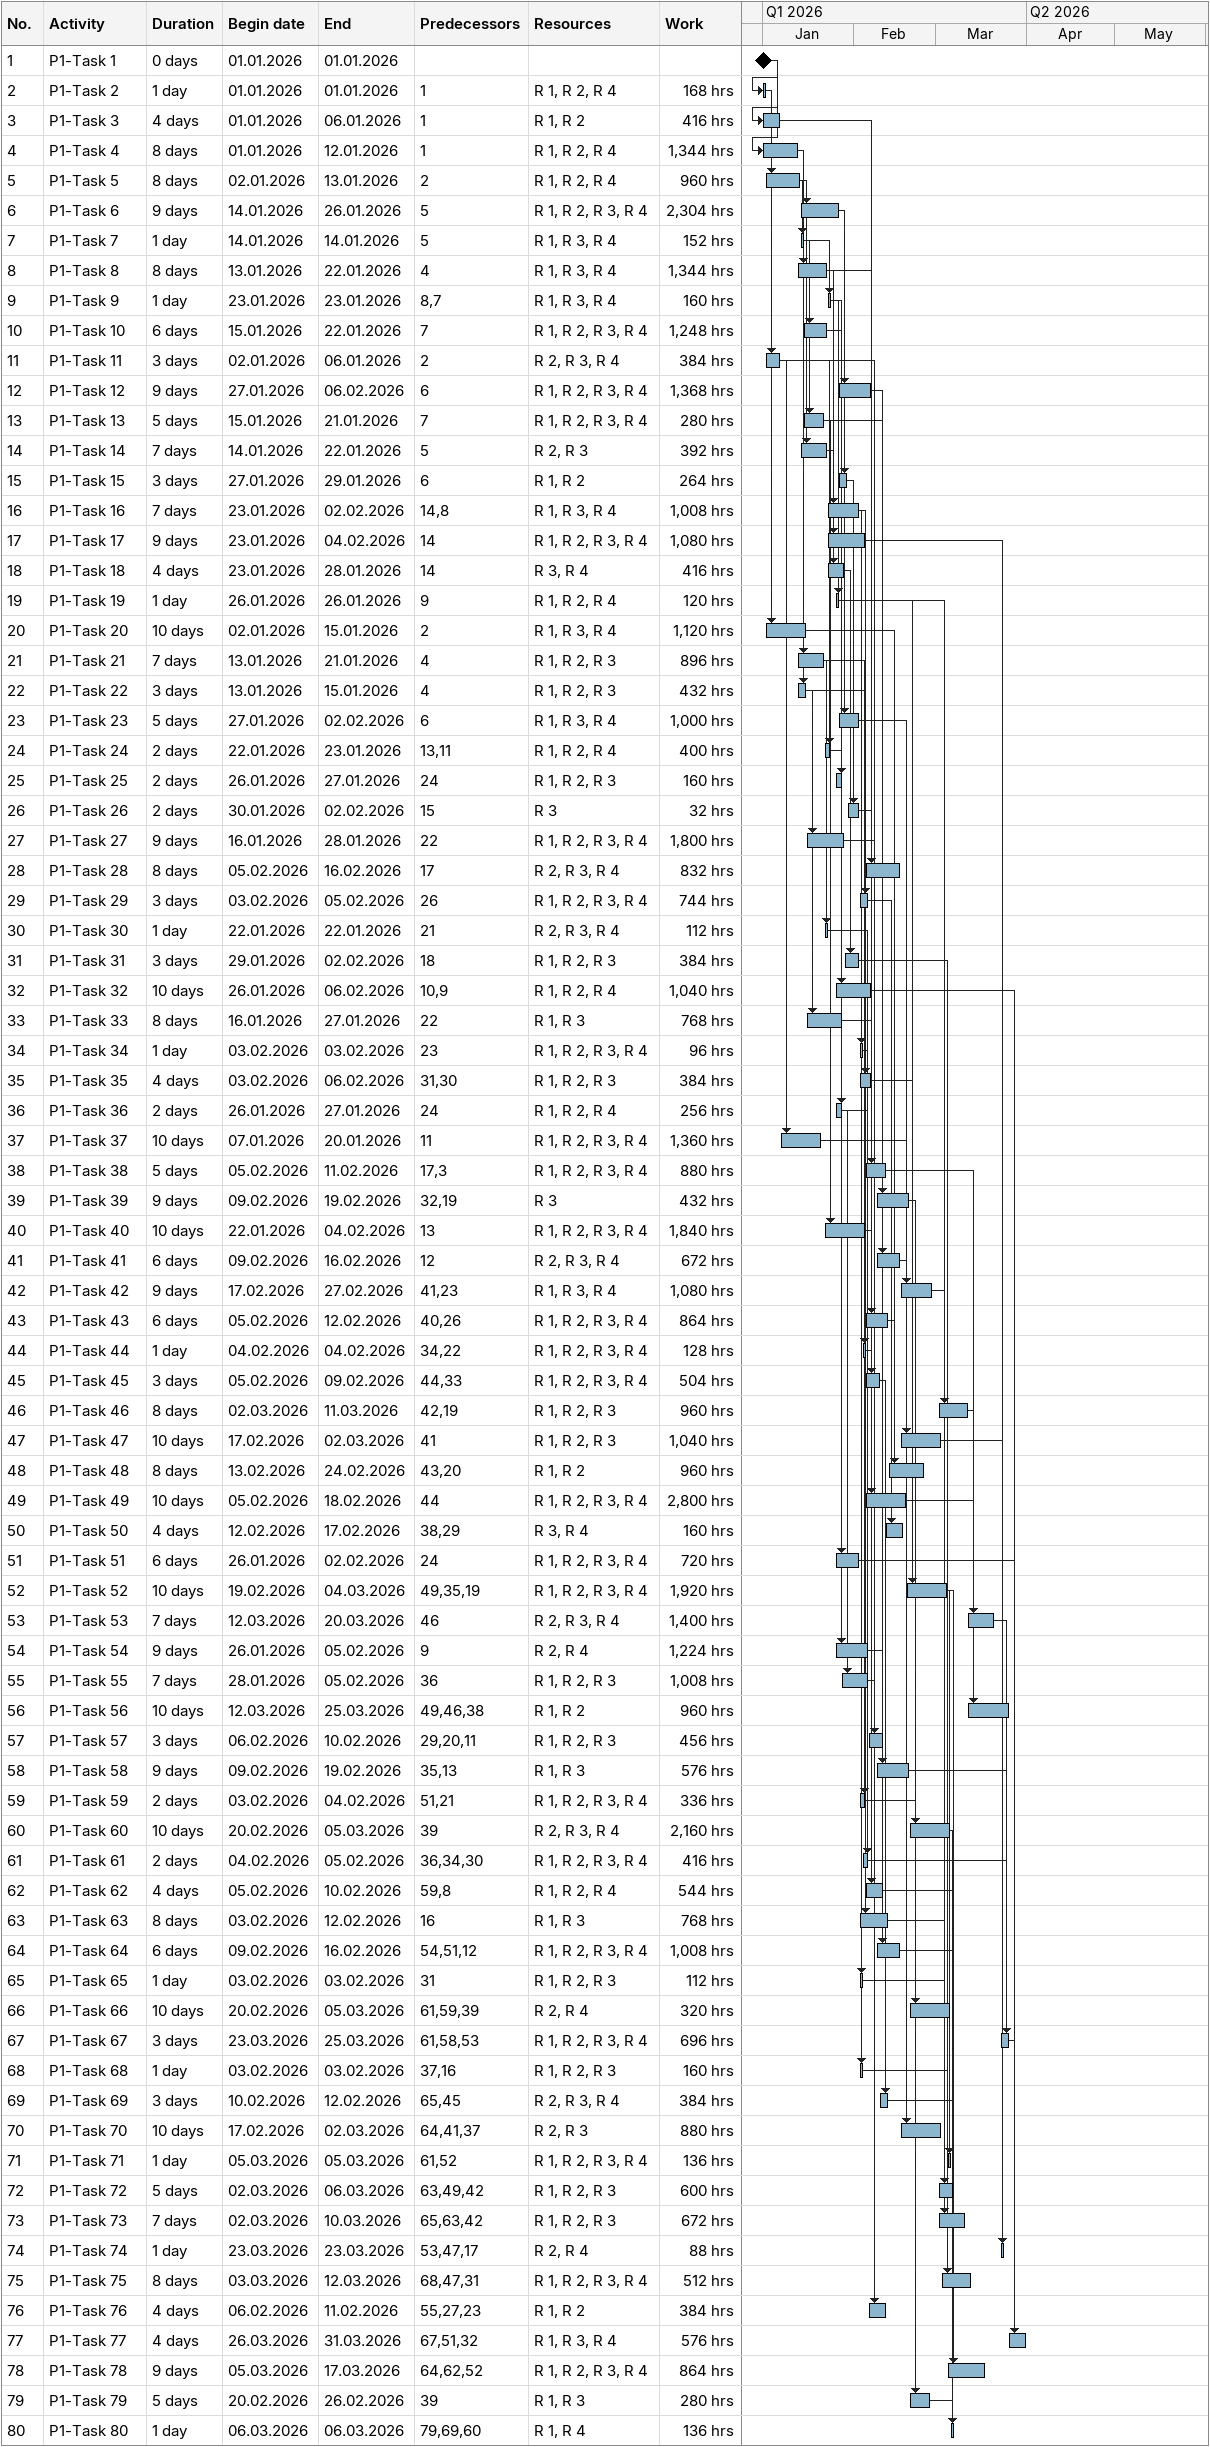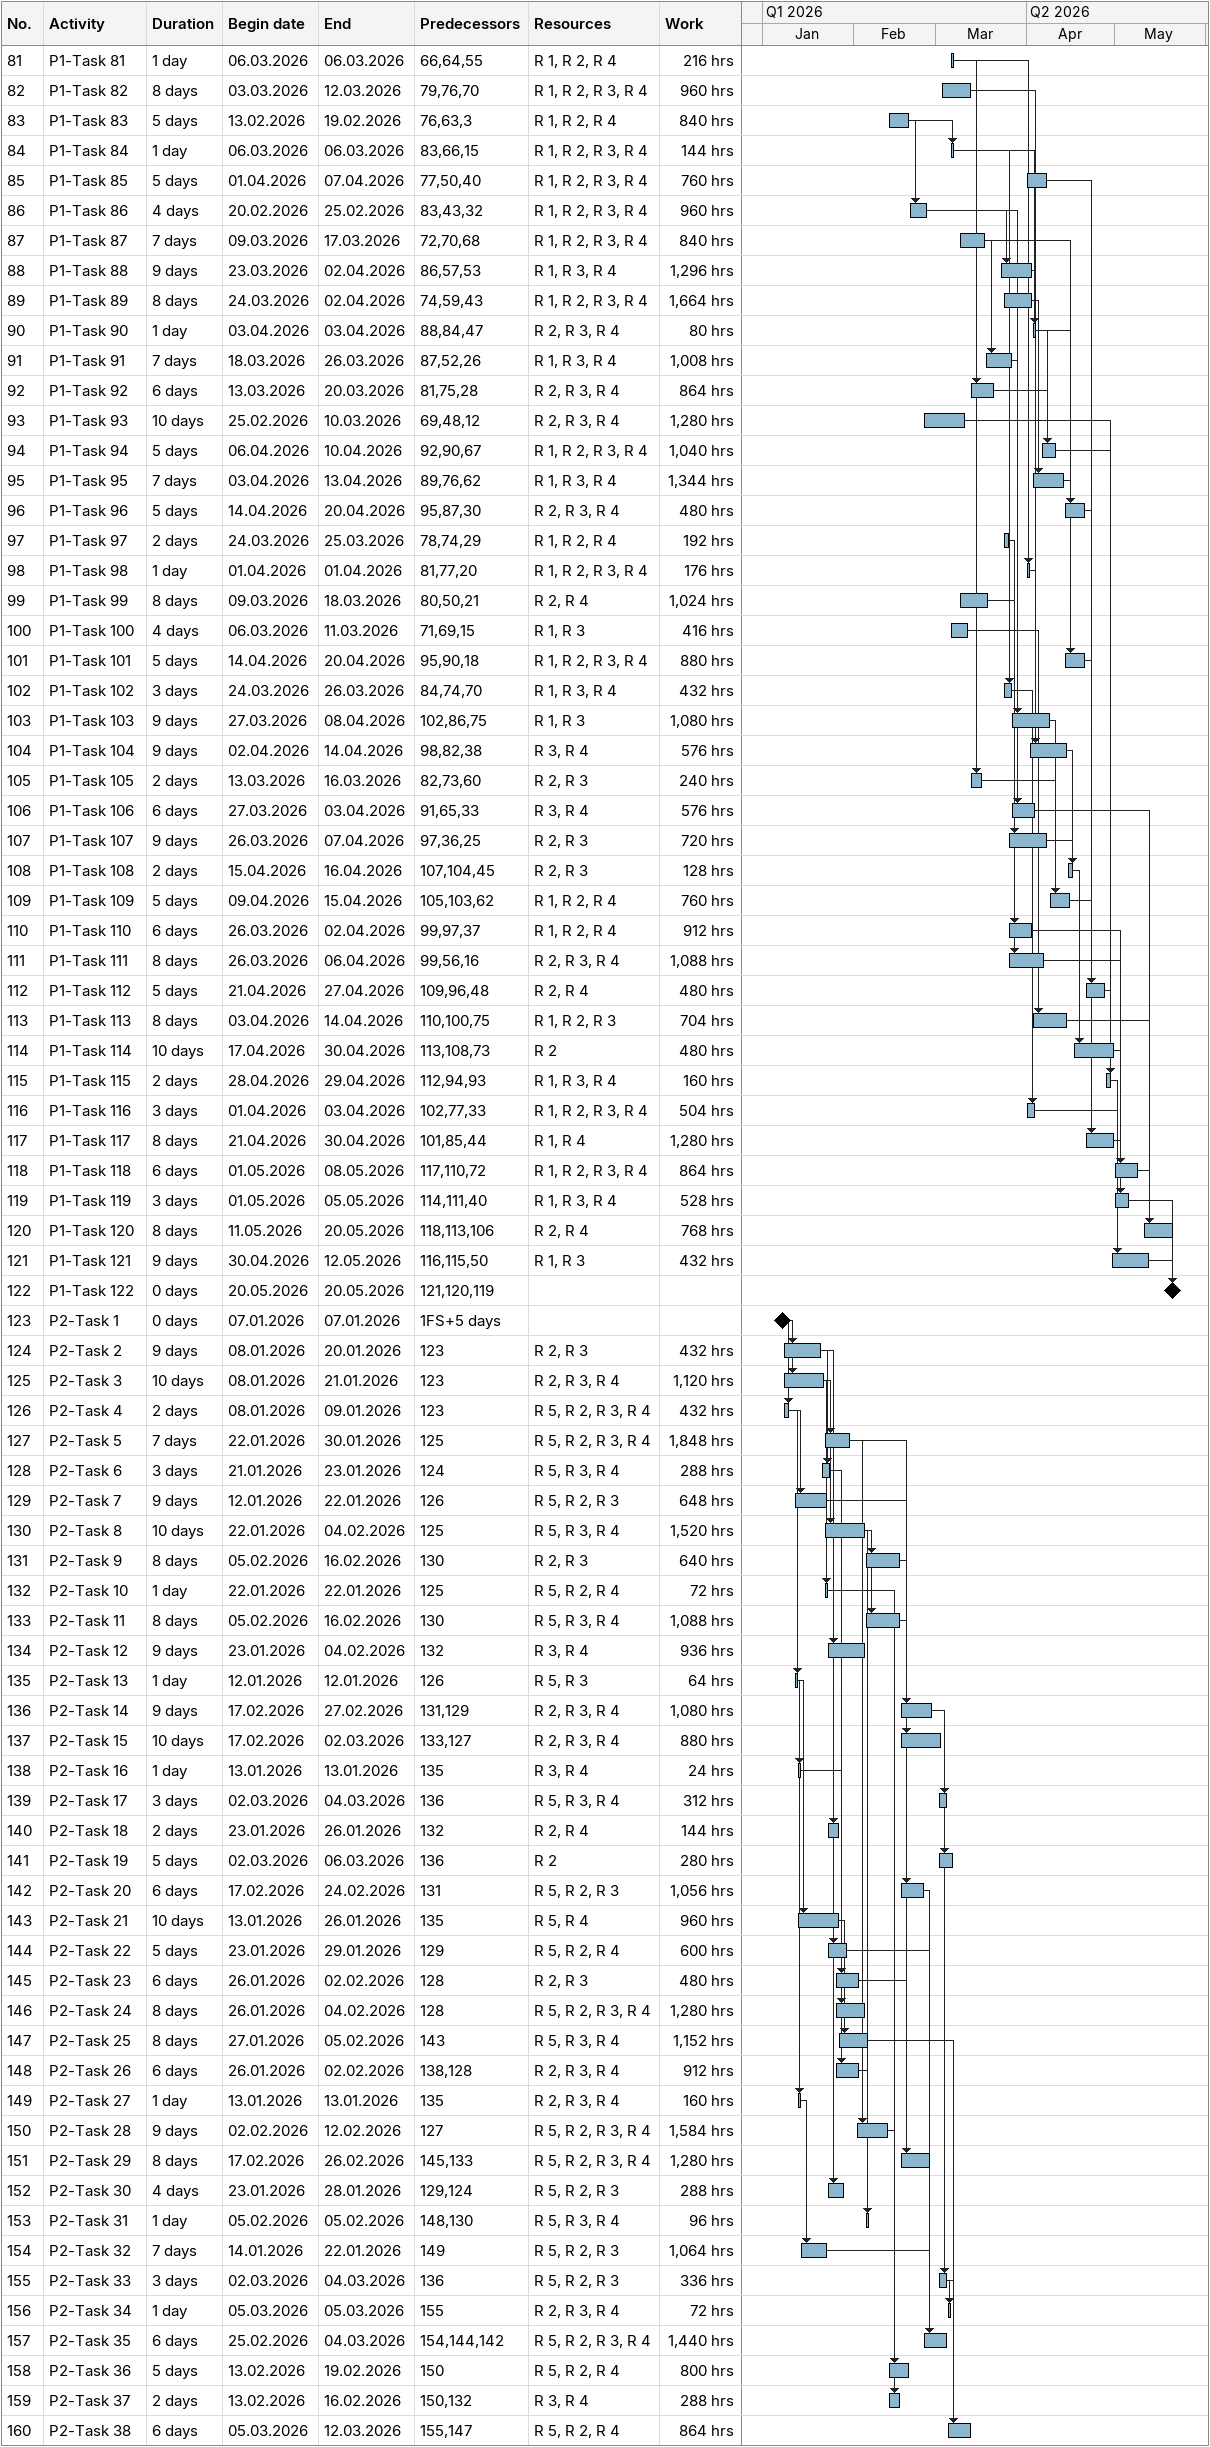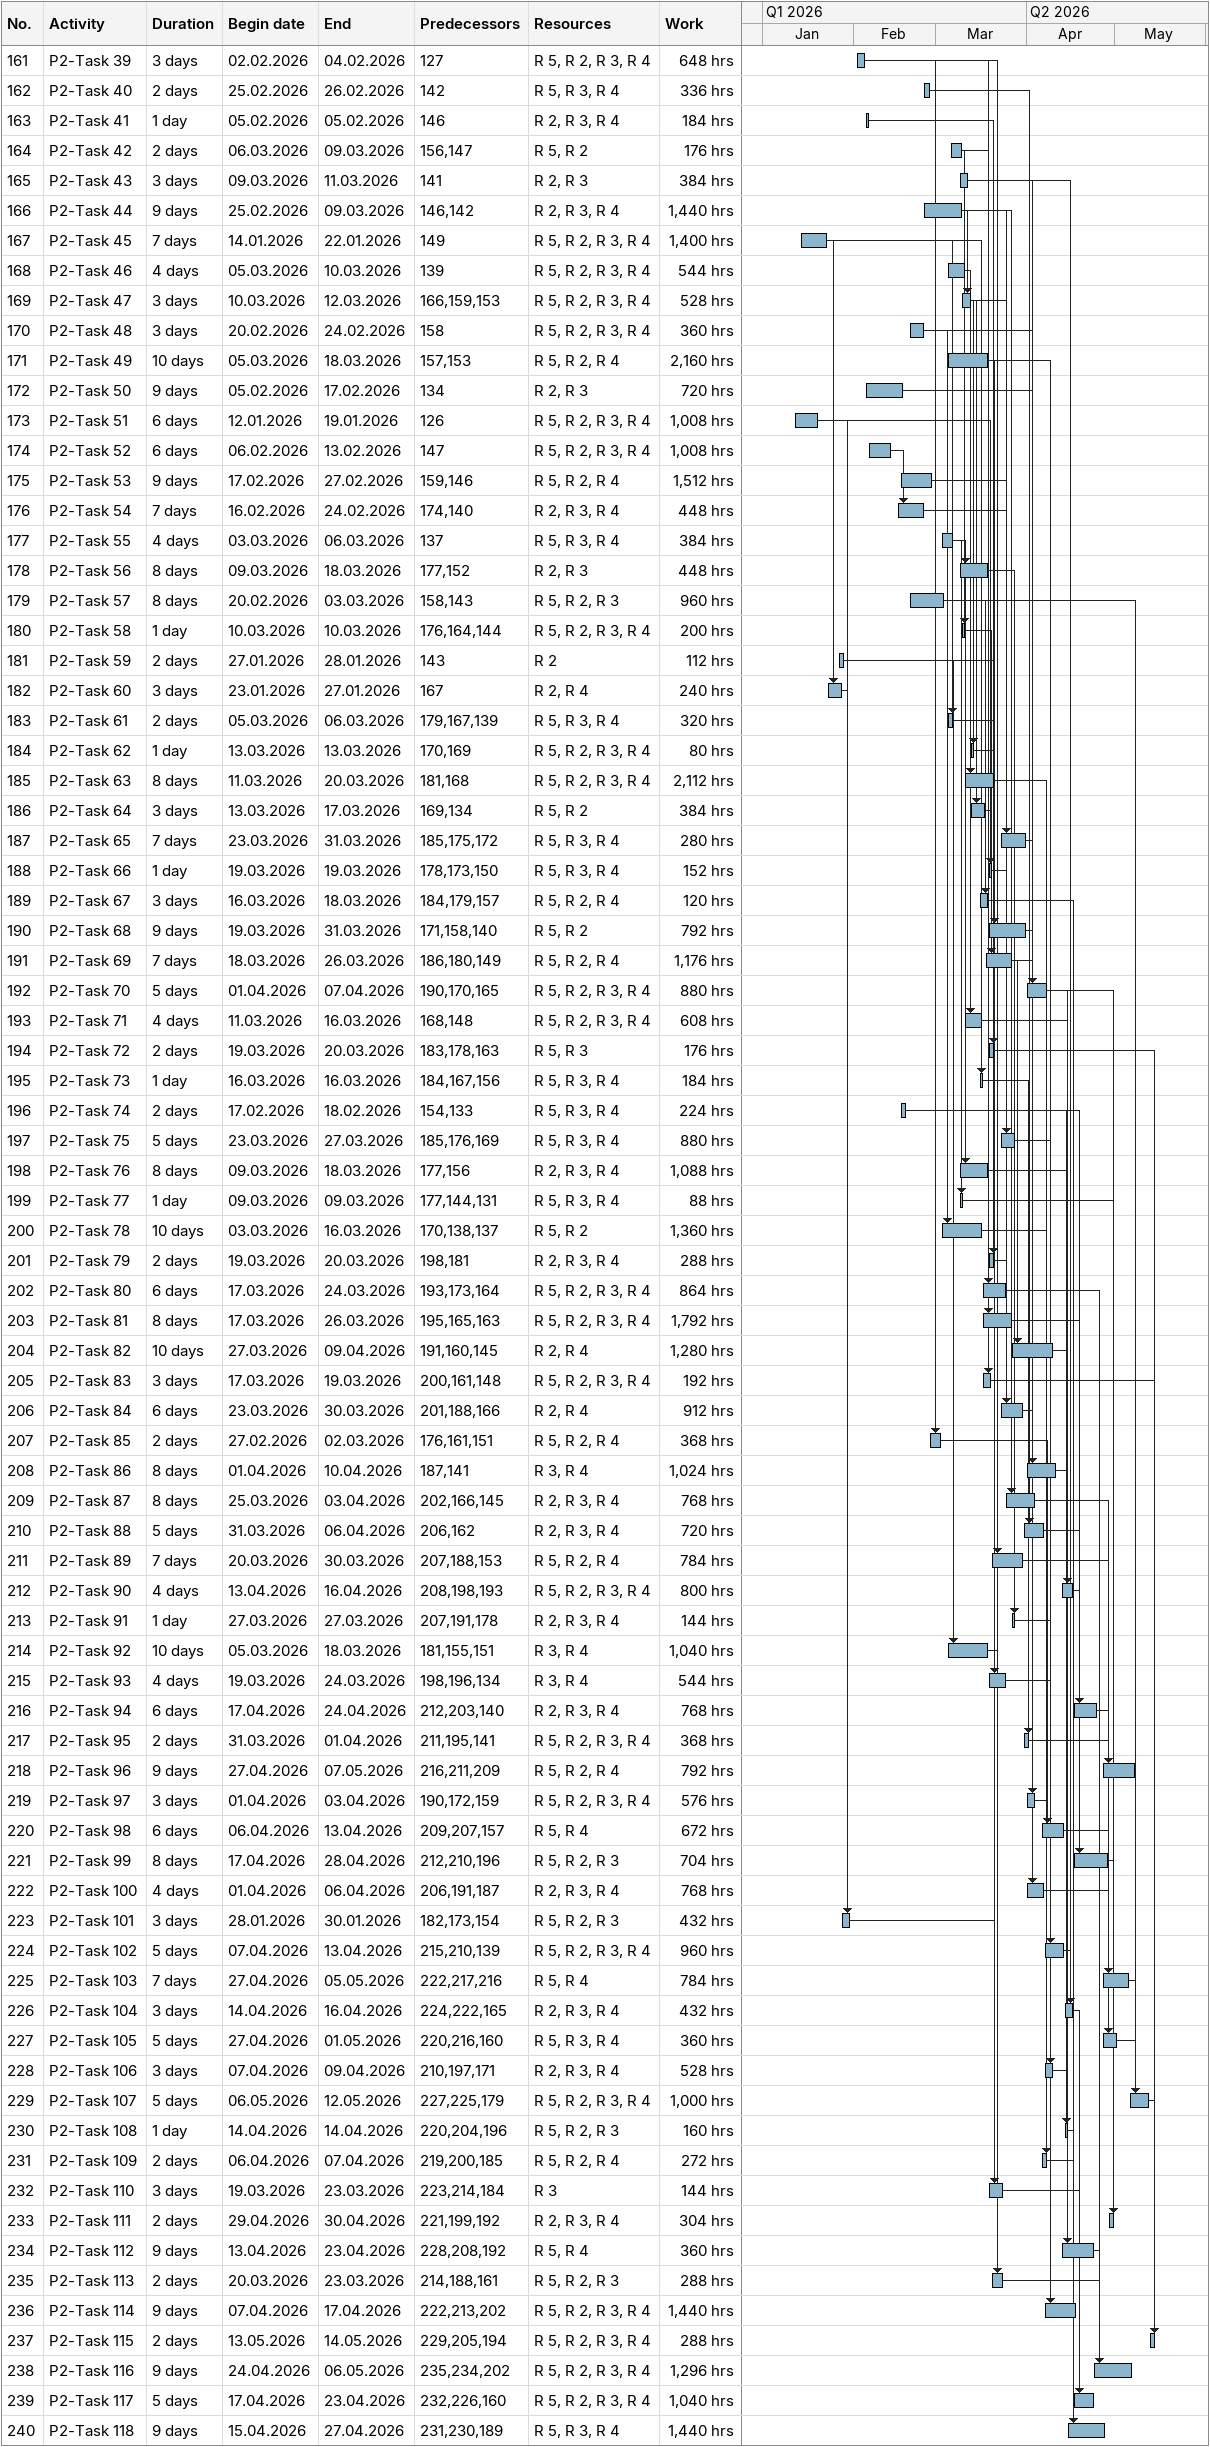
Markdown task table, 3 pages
| ID | Task | Duration | Start | Finish | Predecessors | Resources | Work (h) |
|---|---|---|---|---|---|---|---|
| 1 | P1-Task 1 | 0d | 2026-01-01 | 2026-01-01 |  |  |  |
| 2 | P1-Task 2 | 1d | 2026-01-01 | 2026-01-01 | 1 | R 1, R 2, R 4 | 168 |
| 3 | P1-Task 3 | 4d | 2026-01-01 | 2026-01-06 | 1 | R 1, R 2 | 416 |
| 4 | P1-Task 4 | 8d | 2026-01-01 | 2026-01-12 | 1 | R 1, R 2, R 4 | 1344 |
| 5 | P1-Task 5 | 8d | 2026-01-02 | 2026-01-13 | 2 | R 1, R 2, R 4 | 960 |
| 6 | P1-Task 6 | 9d | 2026-01-14 | 2026-01-26 | 5 | R 1, R 2, R 3, R 4 | 2304 |
| 7 | P1-Task 7 | 1d | 2026-01-14 | 2026-01-14 | 5 | R 1, R 3, R 4 | 152 |
| 8 | P1-Task 8 | 8d | 2026-01-13 | 2026-01-22 | 4 | R 1, R 3, R 4 | 1344 |
| 9 | P1-Task 9 | 1d | 2026-01-23 | 2026-01-23 | 8, 7 | R 1, R 3, R 4 | 160 |
| 10 | P1-Task 10 | 6d | 2026-01-15 | 2026-01-22 | 7 | R 1, R 2, R 3, R 4 | 1248 |
| 11 | P1-Task 11 | 3d | 2026-01-02 | 2026-01-06 | 2 | R 2, R 3, R 4 | 384 |
| 12 | P1-Task 12 | 9d | 2026-01-27 | 2026-02-06 | 6 | R 1, R 2, R 3, R 4 | 1368 |
| 13 | P1-Task 13 | 5d | 2026-01-15 | 2026-01-21 | 7 | R 1, R 2, R 3, R 4 | 280 |
| 14 | P1-Task 14 | 7d | 2026-01-14 | 2026-01-22 | 5 | R 2, R 3 | 392 |
| 15 | P1-Task 15 | 3d | 2026-01-27 | 2026-01-29 | 6 | R 1, R 2 | 264 |
| 16 | P1-Task 16 | 7d | 2026-01-23 | 2026-02-02 | 14, 8 | R 1, R 3, R 4 | 1008 |
| 17 | P1-Task 17 | 9d | 2026-01-23 | 2026-02-04 | 14 | R 1, R 2, R 3, R 4 | 1080 |
| 18 | P1-Task 18 | 4d | 2026-01-23 | 2026-01-28 | 14 | R 3, R 4 | 416 |
| 19 | P1-Task 19 | 1d | 2026-01-26 | 2026-01-26 | 9 | R 1, R 2, R 4 | 120 |
| 20 | P1-Task 20 | 10d | 2026-01-02 | 2026-01-15 | 2 | R 1, R 3, R 4 | 1120 |
| 21 | P1-Task 21 | 7d | 2026-01-13 | 2026-01-21 | 4 | R 1, R 2, R 3 | 896 |
| 22 | P1-Task 22 | 3d | 2026-01-13 | 2026-01-15 | 4 | R 1, R 2, R 3 | 432 |
| 23 | P1-Task 23 | 5d | 2026-01-27 | 2026-02-02 | 6 | R 1, R 3, R 4 | 1000 |
| 24 | P1-Task 24 | 2d | 2026-01-22 | 2026-01-23 | 13, 11 | R 1, R 2, R 4 | 400 |
| 25 | P1-Task 25 | 2d | 2026-01-26 | 2026-01-27 | 24 | R 1, R 2, R 3 | 160 |
| 26 | P1-Task 26 | 2d | 2026-01-30 | 2026-02-02 | 15 | R 3 | 32 |
| 27 | P1-Task 27 | 9d | 2026-01-16 | 2026-01-28 | 22 | R 1, R 2, R 3, R 4 | 1800 |
| 28 | P1-Task 28 | 8d | 2026-02-05 | 2026-02-16 | 17 | R 2, R 3, R 4 | 832 |
| 29 | P1-Task 29 | 3d | 2026-02-03 | 2026-02-05 | 26 | R 1, R 2, R 3, R 4 | 744 |
| 30 | P1-Task 30 | 1d | 2026-01-22 | 2026-01-22 | 21 | R 2, R 3, R 4 | 112 |
| 31 | P1-Task 31 | 3d | 2026-01-29 | 2026-02-02 | 18 | R 1, R 2, R 3 | 384 |
| 32 | P1-Task 32 | 10d | 2026-01-26 | 2026-02-06 | 10, 9 | R 1, R 2, R 4 | 1040 |
| 33 | P1-Task 33 | 8d | 2026-01-16 | 2026-01-27 | 22 | R 1, R 3 | 768 |
| 34 | P1-Task 34 | 1d | 2026-02-03 | 2026-02-03 | 23 | R 1, R 2, R 3, R 4 | 96 |
| 35 | P1-Task 35 | 4d | 2026-02-03 | 2026-02-06 | 31, 30 | R 1, R 2, R 3 | 384 |
| 36 | P1-Task 36 | 2d | 2026-01-26 | 2026-01-27 | 24 | R 1, R 2, R 4 | 256 |
| 37 | P1-Task 37 | 10d | 2026-01-07 | 2026-01-20 | 11 | R 1, R 2, R 3, R 4 | 1360 |
| 38 | P1-Task 38 | 5d | 2026-02-05 | 2026-02-11 | 17, 3 | R 1, R 2, R 3, R 4 | 880 |
| 39 | P1-Task 39 | 9d | 2026-02-09 | 2026-02-19 | 32, 19 | R 3 | 432 |
| 40 | P1-Task 40 | 10d | 2026-01-22 | 2026-02-04 | 13 | R 1, R 2, R 3, R 4 | 1840 |
| 41 | P1-Task 41 | 6d | 2026-02-09 | 2026-02-16 | 12 | R 2, R 3, R 4 | 672 |
| 42 | P1-Task 42 | 9d | 2026-02-17 | 2026-02-27 | 41, 23 | R 1, R 3, R 4 | 1080 |
| 43 | P1-Task 43 | 6d | 2026-02-05 | 2026-02-12 | 40, 26 | R 1, R 2, R 3, R 4 | 864 |
| 44 | P1-Task 44 | 1d | 2026-02-04 | 2026-02-04 | 34, 22 | R 1, R 2, R 3, R 4 | 128 |
| 45 | P1-Task 45 | 3d | 2026-02-05 | 2026-02-09 | 44, 33 | R 1, R 2, R 3, R 4 | 504 |
| 46 | P1-Task 46 | 8d | 2026-03-02 | 2026-03-11 | 42, 19 | R 1, R 2, R 3 | 960 |
| 47 | P1-Task 47 | 10d | 2026-02-17 | 2026-03-02 | 41 | R 1, R 2, R 3 | 1040 |
| 48 | P1-Task 48 | 8d | 2026-02-13 | 2026-02-24 | 43, 20 | R 1, R 2 | 960 |
| 49 | P1-Task 49 | 10d | 2026-02-05 | 2026-02-18 | 44 | R 1, R 2, R 3, R 4 | 2800 |
| 50 | P1-Task 50 | 4d | 2026-02-12 | 2026-02-17 | 38, 29 | R 3, R 4 | 160 |
| 51 | P1-Task 51 | 6d | 2026-01-26 | 2026-02-02 | 24 | R 1, R 2, R 3, R 4 | 720 |
| 52 | P1-Task 52 | 10d | 2026-02-19 | 2026-03-04 | 49, 35, 19 | R 1, R 2, R 3, R 4 | 1920 |
| 53 | P1-Task 53 | 7d | 2026-03-12 | 2026-03-20 | 46 | R 2, R 3, R 4 | 1400 |
| 54 | P1-Task 54 | 9d | 2026-01-26 | 2026-02-05 | 9 | R 2, R 4 | 1224 |
| 55 | P1-Task 55 | 7d | 2026-01-28 | 2026-02-05 | 36 | R 1, R 2, R 3 | 1008 |
| 56 | P1-Task 56 | 10d | 2026-03-12 | 2026-03-25 | 49, 46, 38 | R 1, R 2 | 960 |
| 57 | P1-Task 57 | 3d | 2026-02-06 | 2026-02-10 | 29, 20, 11 | R 1, R 2, R 3 | 456 |
| 58 | P1-Task 58 | 9d | 2026-02-09 | 2026-02-19 | 35, 13 | R 1, R 3 | 576 |
| 59 | P1-Task 59 | 2d | 2026-02-03 | 2026-02-04 | 51, 21 | R 1, R 2, R 3, R 4 | 336 |
| 60 | P1-Task 60 | 10d | 2026-02-20 | 2026-03-05 | 39 | R 2, R 3, R 4 | 2160 |
| 61 | P1-Task 61 | 2d | 2026-02-04 | 2026-02-05 | 36, 34, 30 | R 1, R 2, R 3, R 4 | 416 |
| 62 | P1-Task 62 | 4d | 2026-02-05 | 2026-02-10 | 59, 8 | R 1, R 2, R 4 | 544 |
| 63 | P1-Task 63 | 8d | 2026-02-03 | 2026-02-12 | 16 | R 1, R 3 | 768 |
| 64 | P1-Task 64 | 6d | 2026-02-09 | 2026-02-16 | 54, 51, 12 | R 1, R 2, R 3, R 4 | 1008 |
| 65 | P1-Task 65 | 1d | 2026-02-03 | 2026-02-03 | 31 | R 1, R 2, R 3 | 112 |
| 66 | P1-Task 66 | 10d | 2026-02-20 | 2026-03-05 | 61, 59, 39 | R 2, R 4 | 320 |
| 67 | P1-Task 67 | 3d | 2026-03-23 | 2026-03-25 | 61, 58, 53 | R 1, R 2, R 3, R 4 | 696 |
| 68 | P1-Task 68 | 1d | 2026-02-03 | 2026-02-03 | 37, 16 | R 1, R 2, R 3 | 160 |
| 69 | P1-Task 69 | 3d | 2026-02-10 | 2026-02-12 | 65, 45 | R 2, R 3, R 4 | 384 |
| 70 | P1-Task 70 | 10d | 2026-02-17 | 2026-03-02 | 64, 41, 37 | R 2, R 3 | 880 |
| 71 | P1-Task 71 | 1d | 2026-03-05 | 2026-03-05 | 61, 52 | R 1, R 2, R 3, R 4 | 136 |
| 72 | P1-Task 72 | 5d | 2026-03-02 | 2026-03-06 | 63, 49, 42 | R 1, R 2, R 3 | 600 |
| 73 | P1-Task 73 | 7d | 2026-03-02 | 2026-03-10 | 65, 63, 42 | R 1, R 2, R 3 | 672 |
| 74 | P1-Task 74 | 1d | 2026-03-23 | 2026-03-23 | 53, 47, 17 | R 2, R 4 | 88 |
| 75 | P1-Task 75 | 8d | 2026-03-03 | 2026-03-12 | 68, 47, 31 | R 1, R 2, R 3, R 4 | 512 |
| 76 | P1-Task 76 | 4d | 2026-02-06 | 2026-02-11 | 55, 27, 23 | R 1, R 2 | 384 |
| 77 | P1-Task 77 | 4d | 2026-03-26 | 2026-03-31 | 67, 51, 32 | R 1, R 3, R 4 | 576 |
| 78 | P1-Task 78 | 9d | 2026-03-05 | 2026-03-17 | 64, 62, 52 | R 1, R 2, R 3, R 4 | 864 |
| 79 | P1-Task 79 | 5d | 2026-02-20 | 2026-02-26 | 39 | R 1, R 3 | 280 |
| 80 | P1-Task 80 | 1d | 2026-03-06 | 2026-03-06 | 79, 69, 60 | R 1, R 4 | 136 |
| 81 | P1-Task 81 | 1d | 2026-03-06 | 2026-03-06 | 66, 64, 55 | R 1, R 2, R 4 | 216 |
| 82 | P1-Task 82 | 8d | 2026-03-03 | 2026-03-12 | 79, 76, 70 | R 1, R 2, R 3, R 4 | 960 |
| 83 | P1-Task 83 | 5d | 2026-02-13 | 2026-02-19 | 76, 63, 3 | R 1, R 2, R 4 | 840 |
| 84 | P1-Task 84 | 1d | 2026-03-06 | 2026-03-06 | 83, 66, 15 | R 1, R 2, R 3, R 4 | 144 |
| 85 | P1-Task 85 | 5d | 2026-04-01 | 2026-04-07 | 77, 50, 40 | R 1, R 2, R 3, R 4 | 760 |
| 86 | P1-Task 86 | 4d | 2026-02-20 | 2026-02-25 | 83, 43, 32 | R 1, R 2, R 3, R 4 | 960 |
| 87 | P1-Task 87 | 7d | 2026-03-09 | 2026-03-17 | 72, 70, 68 | R 1, R 2, R 3, R 4 | 840 |
| 88 | P1-Task 88 | 9d | 2026-03-23 | 2026-04-02 | 86, 57, 53 | R 1, R 3, R 4 | 1296 |
| 89 | P1-Task 89 | 8d | 2026-03-24 | 2026-04-02 | 74, 59, 43 | R 1, R 2, R 3, R 4 | 1664 |
| 90 | P1-Task 90 | 1d | 2026-04-03 | 2026-04-03 | 88, 84, 47 | R 2, R 3, R 4 | 80 |
| 91 | P1-Task 91 | 7d | 2026-03-18 | 2026-03-26 | 87, 52, 26 | R 1, R 3, R 4 | 1008 |
| 92 | P1-Task 92 | 6d | 2026-03-13 | 2026-03-20 | 81, 75, 28 | R 2, R 3, R 4 | 864 |
| 93 | P1-Task 93 | 10d | 2026-02-25 | 2026-03-10 | 69, 48, 12 | R 2, R 3, R 4 | 1280 |
| 94 | P1-Task 94 | 5d | 2026-04-06 | 2026-04-10 | 92, 90, 67 | R 1, R 2, R 3, R 4 | 1040 |
| 95 | P1-Task 95 | 7d | 2026-04-03 | 2026-04-13 | 89, 76, 62 | R 1, R 3, R 4 | 1344 |
| 96 | P1-Task 96 | 5d | 2026-04-14 | 2026-04-20 | 95, 87, 30 | R 2, R 3, R 4 | 480 |
| 97 | P1-Task 97 | 2d | 2026-03-24 | 2026-03-25 | 78, 74, 29 | R 1, R 2, R 4 | 192 |
| 98 | P1-Task 98 | 1d | 2026-04-01 | 2026-04-01 | 81, 77, 20 | R 1, R 2, R 3, R 4 | 176 |
| 99 | P1-Task 99 | 8d | 2026-03-09 | 2026-03-18 | 80, 50, 21 | R 2, R 4 | 1024 |
| 100 | P1-Task 100 | 4d | 2026-03-06 | 2026-03-11 | 71, 69, 15 | R 1, R 3 | 416 |
| 101 | P1-Task 101 | 5d | 2026-04-14 | 2026-04-20 | 95, 90, 18 | R 1, R 2, R 3, R 4 | 880 |
| 102 | P1-Task 102 | 3d | 2026-03-24 | 2026-03-26 | 84, 74, 70 | R 1, R 3, R 4 | 432 |
| 103 | P1-Task 103 | 9d | 2026-03-27 | 2026-04-08 | 102, 86, 75 | R 1, R 3 | 1080 |
| 104 | P1-Task 104 | 9d | 2026-04-02 | 2026-04-14 | 98, 82, 38 | R 3, R 4 | 576 |
| 105 | P1-Task 105 | 2d | 2026-03-13 | 2026-03-16 | 82, 73, 60 | R 2, R 3 | 240 |
| 106 | P1-Task 106 | 6d | 2026-03-27 | 2026-04-03 | 91, 65, 33 | R 3, R 4 | 576 |
| 107 | P1-Task 107 | 9d | 2026-03-26 | 2026-04-07 | 97, 36, 25 | R 2, R 3 | 720 |
| 108 | P1-Task 108 | 2d | 2026-04-15 | 2026-04-16 | 107, 104, 45 | R 2, R 3 | 128 |
| 109 | P1-Task 109 | 5d | 2026-04-09 | 2026-04-15 | 105, 103, 62 | R 1, R 2, R 4 | 760 |
| 110 | P1-Task 110 | 6d | 2026-03-26 | 2026-04-02 | 99, 97, 37 | R 1, R 2, R 4 | 912 |
| 111 | P1-Task 111 | 8d | 2026-03-26 | 2026-04-06 | 99, 56, 16 | R 2, R 3, R 4 | 1088 |
| 112 | P1-Task 112 | 5d | 2026-04-21 | 2026-04-27 | 109, 96, 48 | R 2, R 4 | 480 |
| 113 | P1-Task 113 | 8d | 2026-04-03 | 2026-04-14 | 110, 100, 75 | R 1, R 2, R 3 | 704 |
| 114 | P1-Task 114 | 10d | 2026-04-17 | 2026-04-30 | 113, 108, 73 | R 2 | 480 |
| 115 | P1-Task 115 | 2d | 2026-04-28 | 2026-04-29 | 112, 94, 93 | R 1, R 3, R 4 | 160 |
| 116 | P1-Task 116 | 3d | 2026-04-01 | 2026-04-03 | 102, 77, 33 | R 1, R 2, R 3, R 4 | 504 |
| 117 | P1-Task 117 | 8d | 2026-04-21 | 2026-04-30 | 101, 85, 44 | R 1, R 4 | 1280 |
| 118 | P1-Task 118 | 6d | 2026-05-01 | 2026-05-08 | 117, 110, 72 | R 1, R 2, R 3, R 4 | 864 |
| 119 | P1-Task 119 | 3d | 2026-05-01 | 2026-05-05 | 114, 111, 40 | R 1, R 3, R 4 | 528 |
| 120 | P1-Task 120 | 8d | 2026-05-11 | 2026-05-20 | 118, 113, 106 | R 2, R 4 | 768 |
| 121 | P1-Task 121 | 9d | 2026-04-30 | 2026-05-12 | 116, 115, 50 | R 1, R 3 | 432 |
| 122 | P1-Task 122 | 0d | 2026-05-20 | 2026-05-20 | 121, 120, 119 |  |  |
| 123 | P2-Task 1 | 0d | 2026-01-07 | 2026-01-07 | 1FS+5d |  |  |
| 124 | P2-Task 2 | 9d | 2026-01-08 | 2026-01-20 | 123 | R 2, R 3 | 432 |
| 125 | P2-Task 3 | 10d | 2026-01-08 | 2026-01-21 | 123 | R 2, R 3, R 4 | 1120 |
| 126 | P2-Task 4 | 2d | 2026-01-08 | 2026-01-09 | 123 | R 5, R 2, R 3, R 4 | 432 |
| 127 | P2-Task 5 | 7d | 2026-01-22 | 2026-01-30 | 125 | R 5, R 2, R 3, R 4 | 1848 |
| 128 | P2-Task 6 | 3d | 2026-01-21 | 2026-01-23 | 124 | R 5, R 3, R 4 | 288 |
| 129 | P2-Task 7 | 9d | 2026-01-12 | 2026-01-22 | 126 | R 5, R 2, R 3 | 648 |
| 130 | P2-Task 8 | 10d | 2026-01-22 | 2026-02-04 | 125 | R 5, R 3, R 4 | 1520 |
| 131 | P2-Task 9 | 8d | 2026-02-05 | 2026-02-16 | 130 | R 2, R 3 | 640 |
| 132 | P2-Task 10 | 1d | 2026-01-22 | 2026-01-22 | 125 | R 5, R 2, R 4 | 72 |
| 133 | P2-Task 11 | 8d | 2026-02-05 | 2026-02-16 | 130 | R 5, R 3, R 4 | 1088 |
| 134 | P2-Task 12 | 9d | 2026-01-23 | 2026-02-04 | 132 | R 3, R 4 | 936 |
| 135 | P2-Task 13 | 1d | 2026-01-12 | 2026-01-12 | 126 | R 5, R 3 | 64 |
| 136 | P2-Task 14 | 9d | 2026-02-17 | 2026-02-27 | 131, 129 | R 2, R 3, R 4 | 1080 |
| 137 | P2-Task 15 | 10d | 2026-02-17 | 2026-03-02 | 133, 127 | R 2, R 3, R 4 | 880 |
| 138 | P2-Task 16 | 1d | 2026-01-13 | 2026-01-13 | 135 | R 3, R 4 | 24 |
| 139 | P2-Task 17 | 3d | 2026-03-02 | 2026-03-04 | 136 | R 5, R 3, R 4 | 312 |
| 140 | P2-Task 18 | 2d | 2026-01-23 | 2026-01-26 | 132 | R 2, R 4 | 144 |
| 141 | P2-Task 19 | 5d | 2026-03-02 | 2026-03-06 | 136 | R 2 | 280 |
| 142 | P2-Task 20 | 6d | 2026-02-17 | 2026-02-24 | 131 | R 5, R 2, R 3 | 1056 |
| 143 | P2-Task 21 | 10d | 2026-01-13 | 2026-01-26 | 135 | R 5, R 4 | 960 |
| 144 | P2-Task 22 | 5d | 2026-01-23 | 2026-01-29 | 129 | R 5, R 2, R 4 | 600 |
| 145 | P2-Task 23 | 6d | 2026-01-26 | 2026-02-02 | 128 | R 2, R 3 | 480 |
| 146 | P2-Task 24 | 8d | 2026-01-26 | 2026-02-04 | 128 | R 5, R 2, R 3, R 4 | 1280 |
| 147 | P2-Task 25 | 8d | 2026-01-27 | 2026-02-05 | 143 | R 5, R 3, R 4 | 1152 |
| 148 | P2-Task 26 | 6d | 2026-01-26 | 2026-02-02 | 138, 128 | R 2, R 3, R 4 | 912 |
| 149 | P2-Task 27 | 1d | 2026-01-13 | 2026-01-13 | 135 | R 2, R 3, R 4 | 160 |
| 150 | P2-Task 28 | 9d | 2026-02-02 | 2026-02-12 | 127 | R 5, R 2, R 3, R 4 | 1584 |
| 151 | P2-Task 29 | 8d | 2026-02-17 | 2026-02-26 | 145, 133 | R 5, R 2, R 3, R 4 | 1280 |
| 152 | P2-Task 30 | 4d | 2026-01-23 | 2026-01-28 | 129, 124 | R 5, R 2, R 3 | 288 |
| 153 | P2-Task 31 | 1d | 2026-02-05 | 2026-02-05 | 148, 130 | R 5, R 3, R 4 | 96 |
| 154 | P2-Task 32 | 7d | 2026-01-14 | 2026-01-22 | 149 | R 5, R 2, R 3 | 1064 |
| 155 | P2-Task 33 | 3d | 2026-03-02 | 2026-03-04 | 136 | R 5, R 2, R 3 | 336 |
| 156 | P2-Task 34 | 1d | 2026-03-05 | 2026-03-05 | 155 | R 2, R 3, R 4 | 72 |
| 157 | P2-Task 35 | 6d | 2026-02-25 | 2026-03-04 | 154, 144, 142 | R 5, R 2, R 3, R 4 | 1440 |
| 158 | P2-Task 36 | 5d | 2026-02-13 | 2026-02-19 | 150 | R 5, R 2, R 4 | 800 |
| 159 | P2-Task 37 | 2d | 2026-02-13 | 2026-02-16 | 150, 132 | R 3, R 4 | 288 |
| 160 | P2-Task 38 | 6d | 2026-03-05 | 2026-03-12 | 155, 147 | R 5, R 2, R 4 | 864 |
| 161 | P2-Task 39 | 3d | 2026-02-02 | 2026-02-04 | 127 | R 5, R 2, R 3, R 4 | 648 |
| 162 | P2-Task 40 | 2d | 2026-02-25 | 2026-02-26 | 142 | R 5, R 3, R 4 | 336 |
| 163 | P2-Task 41 | 1d | 2026-02-05 | 2026-02-05 | 146 | R 2, R 3, R 4 | 184 |
| 164 | P2-Task 42 | 2d | 2026-03-06 | 2026-03-09 | 156, 147 | R 5, R 2 | 176 |
| 165 | P2-Task 43 | 3d | 2026-03-09 | 2026-03-11 | 141 | R 2, R 3 | 384 |
| 166 | P2-Task 44 | 9d | 2026-02-25 | 2026-03-09 | 146, 142 | R 2, R 3, R 4 | 1440 |
| 167 | P2-Task 45 | 7d | 2026-01-14 | 2026-01-22 | 149 | R 5, R 2, R 3, R 4 | 1400 |
| 168 | P2-Task 46 | 4d | 2026-03-05 | 2026-03-10 | 139 | R 5, R 2, R 3, R 4 | 544 |
| 169 | P2-Task 47 | 3d | 2026-03-10 | 2026-03-12 | 166, 159, 153 | R 5, R 2, R 3, R 4 | 528 |
| 170 | P2-Task 48 | 3d | 2026-02-20 | 2026-02-24 | 158 | R 5, R 2, R 3, R 4 | 360 |
| 171 | P2-Task 49 | 10d | 2026-03-05 | 2026-03-18 | 157, 153 | R 5, R 2, R 4 | 2160 |
| 172 | P2-Task 50 | 9d | 2026-02-05 | 2026-02-17 | 134 | R 2, R 3 | 720 |
| 173 | P2-Task 51 | 6d | 2026-01-12 | 2026-01-19 | 126 | R 5, R 2, R 3, R 4 | 1008 |
| 174 | P2-Task 52 | 6d | 2026-02-06 | 2026-02-13 | 147 | R 5, R 2, R 3, R 4 | 1008 |
| 175 | P2-Task 53 | 9d | 2026-02-17 | 2026-02-27 | 159, 146 | R 5, R 2, R 4 | 1512 |
| 176 | P2-Task 54 | 7d | 2026-02-16 | 2026-02-24 | 174, 140 | R 2, R 3, R 4 | 448 |
| 177 | P2-Task 55 | 4d | 2026-03-03 | 2026-03-06 | 137 | R 5, R 3, R 4 | 384 |
| 178 | P2-Task 56 | 8d | 2026-03-09 | 2026-03-18 | 177, 152 | R 2, R 3 | 448 |
| 179 | P2-Task 57 | 8d | 2026-02-20 | 2026-03-03 | 158, 143 | R 5, R 2, R 3 | 960 |
| 180 | P2-Task 58 | 1d | 2026-03-10 | 2026-03-10 | 176, 164, 144 | R 5, R 2, R 3, R 4 | 200 |
| 181 | P2-Task 59 | 2d | 2026-01-27 | 2026-01-28 | 143 | R 2 | 112 |
| 182 | P2-Task 60 | 3d | 2026-01-23 | 2026-01-27 | 167 | R 2, R 4 | 240 |
| 183 | P2-Task 61 | 2d | 2026-03-05 | 2026-03-06 | 179, 167, 139 | R 5, R 3, R 4 | 320 |
| 184 | P2-Task 62 | 1d | 2026-03-13 | 2026-03-13 | 170, 169 | R 5, R 2, R 3, R 4 | 80 |
| 185 | P2-Task 63 | 8d | 2026-03-11 | 2026-03-20 | 181, 168 | R 5, R 2, R 3, R 4 | 2112 |
| 186 | P2-Task 64 | 3d | 2026-03-13 | 2026-03-17 | 169, 134 | R 5, R 2 | 384 |
| 187 | P2-Task 65 | 7d | 2026-03-23 | 2026-03-31 | 185, 175, 172 | R 5, R 3, R 4 | 280 |
| 188 | P2-Task 66 | 1d | 2026-03-19 | 2026-03-19 | 178, 173, 150 | R 5, R 3, R 4 | 152 |
| 189 | P2-Task 67 | 3d | 2026-03-16 | 2026-03-18 | 184, 179, 157 | R 5, R 2, R 4 | 120 |
| 190 | P2-Task 68 | 9d | 2026-03-19 | 2026-03-31 | 171, 158, 140 | R 5, R 2 | 792 |
| 191 | P2-Task 69 | 7d | 2026-03-18 | 2026-03-26 | 186, 180, 149 | R 5, R 2, R 4 | 1176 |
| 192 | P2-Task 70 | 5d | 2026-04-01 | 2026-04-07 | 190, 170, 165 | R 5, R 2, R 3, R 4 | 880 |
| 193 | P2-Task 71 | 4d | 2026-03-11 | 2026-03-16 | 168, 148 | R 5, R 2, R 3, R 4 | 608 |
| 194 | P2-Task 72 | 2d | 2026-03-19 | 2026-03-20 | 183, 178, 163 | R 5, R 3 | 176 |
| 195 | P2-Task 73 | 1d | 2026-03-16 | 2026-03-16 | 184, 167, 156 | R 5, R 3, R 4 | 184 |
| 196 | P2-Task 74 | 2d | 2026-02-17 | 2026-02-18 | 154, 133 | R 5, R 3, R 4 | 224 |
| 197 | P2-Task 75 | 5d | 2026-03-23 | 2026-03-27 | 185, 176, 169 | R 5, R 3, R 4 | 880 |
| 198 | P2-Task 76 | 8d | 2026-03-09 | 2026-03-18 | 177, 156 | R 2, R 3, R 4 | 1088 |
| 199 | P2-Task 77 | 1d | 2026-03-09 | 2026-03-09 | 177, 144, 131 | R 5, R 3, R 4 | 88 |
| 200 | P2-Task 78 | 10d | 2026-03-03 | 2026-03-16 | 170, 138, 137 | R 5, R 2 | 1360 |
| 201 | P2-Task 79 | 2d | 2026-03-19 | 2026-03-20 | 198, 181 | R 2, R 3, R 4 | 288 |
| 202 | P2-Task 80 | 6d | 2026-03-17 | 2026-03-24 | 193, 173, 164 | R 5, R 2, R 3, R 4 | 864 |
| 203 | P2-Task 81 | 8d | 2026-03-17 | 2026-03-26 | 195, 165, 163 | R 5, R 2, R 3, R 4 | 1792 |
| 204 | P2-Task 82 | 10d | 2026-03-27 | 2026-04-09 | 191, 160, 145 | R 2, R 4 | 1280 |
| 205 | P2-Task 83 | 3d | 2026-03-17 | 2026-03-19 | 200, 161, 148 | R 5, R 2, R 3, R 4 | 192 |
| 206 | P2-Task 84 | 6d | 2026-03-23 | 2026-03-30 | 201, 188, 166 | R 2, R 4 | 912 |
| 207 | P2-Task 85 | 2d | 2026-02-27 | 2026-03-02 | 176, 161, 151 | R 5, R 2, R 4 | 368 |
| 208 | P2-Task 86 | 8d | 2026-04-01 | 2026-04-10 | 187, 141 | R 3, R 4 | 1024 |
| 209 | P2-Task 87 | 8d | 2026-03-25 | 2026-04-03 | 202, 166, 145 | R 2, R 3, R 4 | 768 |
| 210 | P2-Task 88 | 5d | 2026-03-31 | 2026-04-06 | 206, 162 | R 2, R 3, R 4 | 720 |
| 211 | P2-Task 89 | 7d | 2026-03-20 | 2026-03-30 | 207, 188, 153 | R 5, R 2, R 4 | 784 |
| 212 | P2-Task 90 | 4d | 2026-04-13 | 2026-04-16 | 208, 198, 193 | R 5, R 2, R 3, R 4 | 800 |
| 213 | P2-Task 91 | 1d | 2026-03-27 | 2026-03-27 | 207, 191, 178 | R 2, R 3, R 4 | 144 |
| 214 | P2-Task 92 | 10d | 2026-03-05 | 2026-03-18 | 181, 155, 151 | R 3, R 4 | 1040 |
| 215 | P2-Task 93 | 4d | 2026-03-19 | 2026-03-24 | 198, 196, 134 | R 3, R 4 | 544 |
| 216 | P2-Task 94 | 6d | 2026-04-17 | 2026-04-24 | 212, 203, 140 | R 2, R 3, R 4 | 768 |
| 217 | P2-Task 95 | 2d | 2026-03-31 | 2026-04-01 | 211, 195, 141 | R 5, R 2, R 3, R 4 | 368 |
| 218 | P2-Task 96 | 9d | 2026-04-27 | 2026-05-07 | 216, 211, 209 | R 5, R 2, R 4 | 792 |
| 219 | P2-Task 97 | 3d | 2026-04-01 | 2026-04-03 | 190, 172, 159 | R 5, R 2, R 3, R 4 | 576 |
| 220 | P2-Task 98 | 6d | 2026-04-06 | 2026-04-13 | 209, 207, 157 | R 5, R 4 | 672 |
| 221 | P2-Task 99 | 8d | 2026-04-17 | 2026-04-28 | 212, 210, 196 | R 5, R 2, R 3 | 704 |
| 222 | P2-Task 100 | 4d | 2026-04-01 | 2026-04-06 | 206, 191, 187 | R 2, R 3, R 4 | 768 |
| 223 | P2-Task 101 | 3d | 2026-01-28 | 2026-01-30 | 182, 173, 154 | R 5, R 2, R 3 | 432 |
| 224 | P2-Task 102 | 5d | 2026-04-07 | 2026-04-13 | 215, 210, 139 | R 5, R 2, R 3, R 4 | 960 |
| 225 | P2-Task 103 | 7d | 2026-04-27 | 2026-05-05 | 222, 217, 216 | R 5, R 4 | 784 |
| 226 | P2-Task 104 | 3d | 2026-04-14 | 2026-04-16 | 224, 222, 165 | R 2, R 3, R 4 | 432 |
| 227 | P2-Task 105 | 5d | 2026-04-27 | 2026-05-01 | 220, 216, 160 | R 5, R 3, R 4 | 360 |
| 228 | P2-Task 106 | 3d | 2026-04-07 | 2026-04-09 | 210, 197, 171 | R 2, R 3, R 4 | 528 |
| 229 | P2-Task 107 | 5d | 2026-05-06 | 2026-05-12 | 227, 225, 179 | R 5, R 2, R 3, R 4 | 1000 |
| 230 | P2-Task 108 | 1d | 2026-04-14 | 2026-04-14 | 220, 204, 196 | R 5, R 2, R 3 | 160 |
| 231 | P2-Task 109 | 2d | 2026-04-06 | 2026-04-07 | 219, 200, 185 | R 5, R 2, R 4 | 272 |
| 232 | P2-Task 110 | 3d | 2026-03-19 | 2026-03-23 | 223, 214, 184 | R 3 | 144 |
| 233 | P2-Task 111 | 2d | 2026-04-29 | 2026-04-30 | 221, 199, 192 | R 2, R 3, R 4 | 304 |
| 234 | P2-Task 112 | 9d | 2026-04-13 | 2026-04-23 | 228, 208, 192 | R 5, R 4 | 360 |
| 235 | P2-Task 113 | 2d | 2026-03-20 | 2026-03-23 | 214, 188, 161 | R 5, R 2, R 3 | 288 |
| 236 | P2-Task 114 | 9d | 2026-04-07 | 2026-04-17 | 222, 213, 202 | R 5, R 2, R 3, R 4 | 1440 |
| 237 | P2-Task 115 | 2d | 2026-05-13 | 2026-05-14 | 229, 205, 194 | R 5, R 2, R 3, R 4 | 288 |
| 238 | P2-Task 116 | 9d | 2026-04-24 | 2026-05-06 | 235, 234, 202 | R 5, R 2, R 3, R 4 | 1296 |
| 239 | P2-Task 117 | 5d | 2026-04-17 | 2026-04-23 | 232, 226, 160 | R 5, R 2, R 3, R 4 | 1040 |
| 240 | P2-Task 118 | 9d | 2026-04-15 | 2026-04-27 | 231, 230, 189 | R 5, R 3, R 4 | 1440 |
